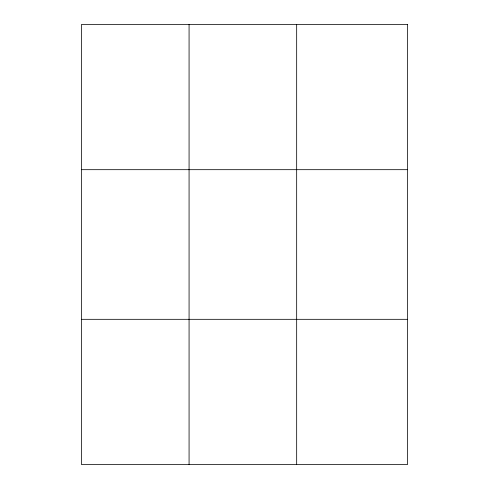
<?xml version="1.0" encoding="UTF-8"?>
<svg xmlns="http://www.w3.org/2000/svg" width="489" height="489" viewBox="0 0 489 489"><rect width="100%" height="100%" fill="white"/><g stroke="black" fill="none" stroke-linecap="round" stroke-linejoin="round"><path stroke-width="0.73" d="M189.072 464.55L189.072 24.45M296.67 464.55L296.67 24.45M81.467 169.683L407.533 169.683M81.467 319.317L407.533 319.317M407.533 24.45L407.533 464.55L81.467 464.55L81.467 24.45L407.533 24.45"/></g></svg>
